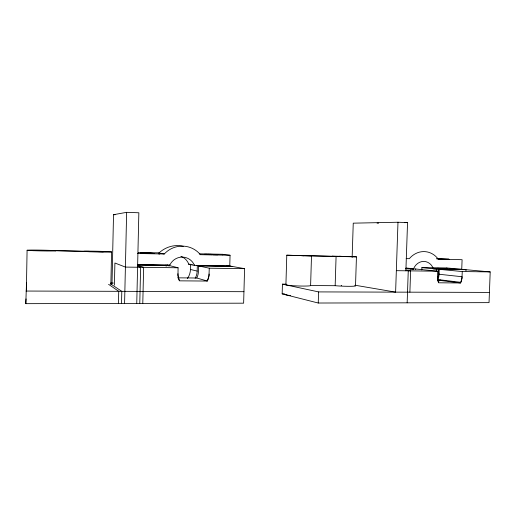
<?xml version="1.0" encoding="UTF-8"?>
<svg xmlns="http://www.w3.org/2000/svg" width="516" height="516" viewBox="0 0 516 516"><rect width="100%" height="100%" fill="white"/><g stroke="black" fill="none" stroke-linecap="round" stroke-linejoin="round"><path stroke-width="0.77" d="M226.73 265.437L244.584 268.662L243.629 303.182L25.8 303.666L26.522 282.504M26.368 291.037L27.084 250.241M110.863 284.464L111.579 251.924M111.998 283.877L113.526 214.695L126.639 212.334L138.849 212.779L136.753 303.421M114.417 285.122L114.9 263.005L125.407 267.088L178.085 267.785L177.981 275.363L179.387 280.839L207.342 281.052L208.986 275.667L209.264 268.197L198.57 265.914L198.428 271.416A14.99 14.68 -69.4 0 1 197.06 277.344L196.764 278.001L177.575 277.834M118.454 303.46L118.725 291.321L108.586 284.329M121.524 303.453L121.795 291.334L110.663 283.91M124.582 303.447L126.639 212.334M139.778 303.414L140.616 267.288L137.591 266.269M142.79 303.408L143.635 267.327L137.791 265.405M159.115 254.375L159.147 252.827C165.488 246.958 174.834 244.049 183.283 246.403M165.326 265.882L165.346 265.192L166.371 265.456L166.352 266.153M168.074 265.921L168.087 265.23L167.003 264.953M169.113 266.192L169.132 265.495L137.785 265.05M187.379 278.517C190.481 274.602 190.765 269.32 190.597 264.54M195.145 278.311A14.88 14.577 -69.1 0 0 197.177 271.106L197.318 265.643L196.448 265.463M199.969 266.366L199.989 265.682L201.253 265.953L201.234 266.637M222.351 254.923L222.364 254.278L199.228 253.827M222.364 254.278L230.059 255.252L229.768 265.985L194.519 265.482A13.726 13.455 -69 0 0 169.803 265.127L137.346 264.663M421.804 270.01L421.888 267.649A28.135 1 2 0 0 423.552 267.604L446.817 267.952L490.2 271.913L489.033 302.64L318.243 303.021L282.162 293.875L282.445 284.148L286.251 284.168M285.916 284.722L286.78 255.201L311.503 255.93M286.225 284.568A12.352 0.832 1.9 0 0 296.726 285.916A12.352 0.832 1.9 0 0 310.606 285.554L311.503 255.942L356.446 256.839L355.511 285.838M318.243 303.021L318.585 291.908L282.445 284.148M310.606 285.554L335.161 285.696L336.084 256.426L307.788 255.601M352.144 257.465L353.247 223.164L397.984 222.241L407.543 222.596L405.886 270.797M397.984 222.241L395.611 292.133L355.105 285.238M407.15 302.821L408.259 270.829M409.885 292.172L410.626 270.861L405.828 270.345M410.91 269.623L410.936 268.701L413.51 268.959L413.49 269.584M413.097 269.655L413.129 268.726L406.028 268.01M415.69 269.61L415.715 268.991L405.653 268.849M436.446 271.203L436.523 269.062L421.888 267.649M460.601 282.968L437.645 280.143L437.89 279.549A13.384 11.745 -83.4 0 0 439.052 274.248L439.232 269.326L462.265 271.545L461.962 278.182L460.601 282.968L438.561 282.8L437.516 277.943L437.697 271.223L415.715 268.991M437.42 279.459A15.757 13.842 -83.4 0 0 438.484 273.977L438.658 269.094L441.367 269.662M446.772 269.113L446.817 267.952M465.954 270.919L466 269.707L439.232 269.326M25.8 303.666L26.045 298.912M138.275 252.64L159.147 252.827M332.111 256.097L356.446 256.839M311.503 255.942L286.78 255.201M153.51 264.45L149.543 264.456M377.067 223.176L378.673 223.144M404.331 222.654L407.543 222.596M150.924 264.45L150.021 264.456M206.252 254.253L204.459 254.336L207.271 254.556M216.036 254.756L217.758 254.685L206.574 254.517M145.893 253.053L140.546 253.124L148.053 253.485M152.078 253.53L154.342 253.446L146.609 253.446M142.88 253.021L140.539 253.104L142.803 253.311M215.662 254.756L214.92 254.756M282.162 293.875L284.574 293.875M151.698 253.53L148.55 253.491M206.619 254.253L207.361 254.253M149.053 264.456L150.137 264.527M26.032 291.05L243.945 291.688M318.585 291.908L489.42 292.404M143.255 253.027L144.074 253.027M110.669 283.045L113.385 283.058M148.556 264.45L149.517 264.521M214.521 254.749L213.218 254.736M144.551 253.034L147.834 253.092M208.174 254.259L209.045 254.278M148.898 264.514L145.68 264.45M209.264 268.197L244.584 268.662M396.34 270.674L437.697 271.223M462.265 271.545L490.2 271.913M405.615 268.507L413.638 268.623A12.268 10.784 -83.4 0 1 423.81 261.412A12.268 10.784 -83.4 0 1 433.434 268.907L461.743 269.313L462.091 259.69L438.316 259.232A22.085 19.415 -83.4 0 0 409.33 258.677L406.202 258.619M137.469 264.792L168.087 265.23M197.318 265.643L230.497 266.121M405.937 268.623L413.129 268.726M436.523 269.062L463.149 269.442M198.57 265.914L231.974 266.385M211.367 254.33L204.459 254.324L206.097 254.491M137.52 253.485L164.262 253.995A24.71 24.213 -69 0 1 200.46 254.685L230.059 255.252M209.496 254.285L210.077 254.298M146.37 253.059L148.318 253.104M210.425 254.304L210.896 254.317M211.334 254.698L211.812 254.704M211.321 254.324L217.758 254.672L215.585 254.485M148.273 253.104L154.31 253.421L150.246 253.169M211.831 254.343L212.76 254.369M210.38 254.665L209.431 254.64M148.802 253.117L149.743 253.15M146.073 253.433L145.112 253.401M113.526 214.695L115.042 214.753M208.974 254.62L207.671 254.575M213.256 254.388L214.495 254.433M144.603 253.382L143.364 253.337M214.888 254.453L215.269 254.472M341.173 285.606L341.637 285.632M438.484 273.977L439.329 274.067M439.052 274.248L462.078 276.744A14.145 12.268 -83.4 0 1 460.859 282.349L437.89 279.549M200.027 254.627L200.46 254.685M158.947 253.04L164.262 253.995M191.823 264.476L192.236 264.56M194.313 265.005L194.738 265.095M194.519 265.482L188.714 264.224A30.773 1.245 1.3 0 0 190.256 264.218M190.475 269.455L197.177 271.106M169.158 264.966L169.803 265.127M169.132 265.495L178.085 267.785M196.764 278.001L207.342 281.052M438.342 282.168A14.145 12.268 -83.4 0 1 437.503 276.479M354.937 285.587A12.171 0.793 2.1 0 1 349.919 286.315A12.171 0.793 2.1 0 1 335.161 285.696M440.129 279.788A15.861 13.919 -83.4 0 1 439.664 280.936M290.585 295.539A12.345 1.006 1.9 0 1 285.916 294.365M180.903 256.342A13.042 12.932 32.5 0 1 188.785 264.198M209.109 274.048A15.944 15.551 -71.1 0 1 207.664 280.356M179.097 280.13A15.944 15.551 -71.1 0 1 177.943 273.712M47.311 250.634L35.81 250.395L47.311 250.634M448.952 259.18L436.607 258.761L448.939 259.193M103.348 251.744L92.306 251.505L103.348 251.744M447.372 268.688L437.497 268.314L447.372 268.688M304.079 255.71L294.204 255.433L304.079 255.71M349.119 256.607L339.38 256.304L349.119 256.607M89.126 251.305L50.026 250.537L90.003 251.621L89.126 251.305M33.605 250.692A14.409 0.381 1.1 0 0 55.87 250.834A14.409 0.381 1.1 0 0 34.985 250.06A14.409 0.381 1.1 0 0 33.605 250.692M90.016 251.763A13.803 0.368 1.3 0 0 111.546 251.963A13.803 0.368 1.3 0 0 91.784 251.163A13.803 0.368 1.3 0 0 90.016 251.763"/></g></svg>
